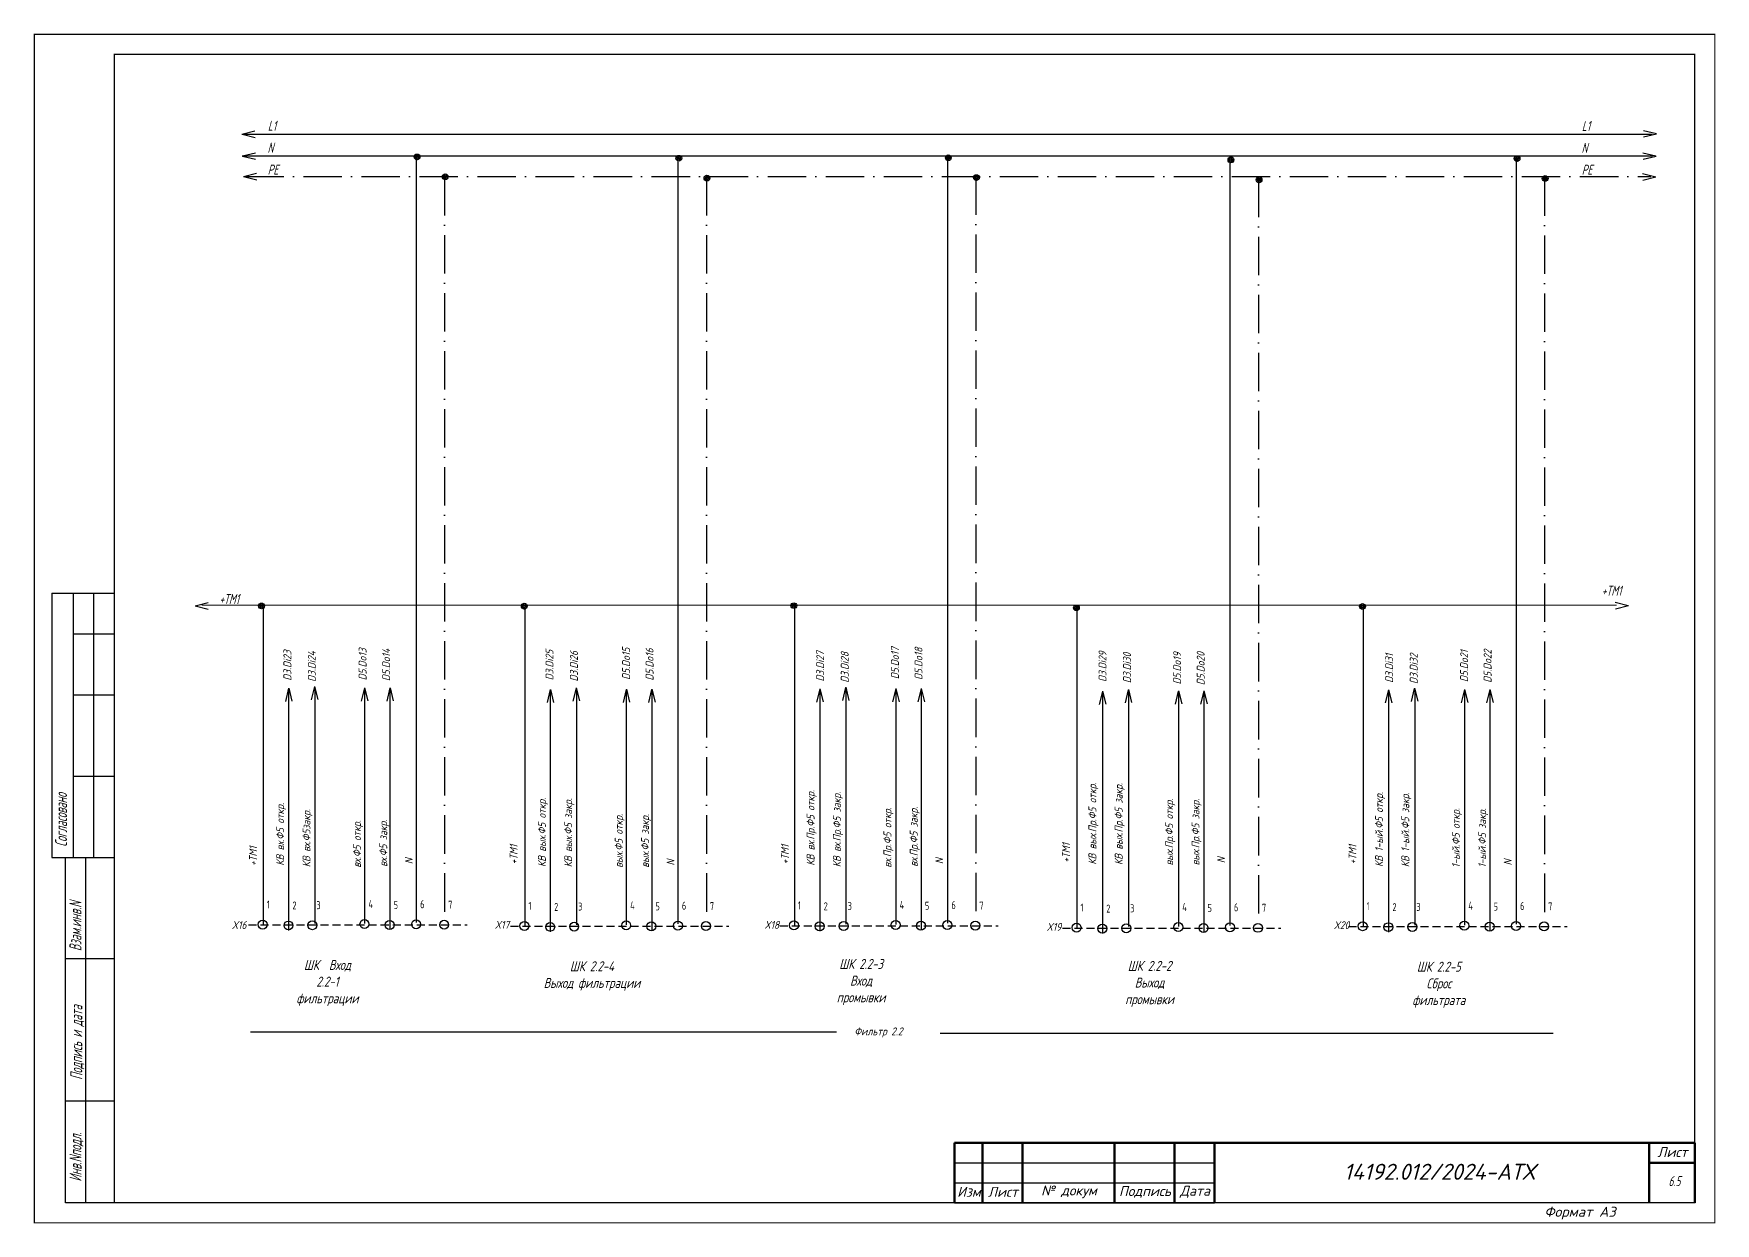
# Model space of a CAD drawing. Header units: millimetres. Extents: x 2725 to 10524, y 7125 to 11639.
# Drawn here: x 4753.6 to 5173.9, y 9092.4 to 9389.7 of the extents above; entities that cross this region are included whole.
import ezdxf
from ezdxf.enums import TextEntityAlignment as Align

# ---------------------------------------------------------------- set-up
doc = ezdxf.new("R2010")
doc.units = ezdxf.units.MM
doc.header["$LTSCALE"] = 4
for name, pattern in [('ACAD_ISO10W100', [18, 12, -3, 0, -3]), ('DASHED', [0.75, 0.5, -0.25]), ('SolidLine', [0])]:
    doc.linetypes.add(name, pattern=pattern)
for name, color, linetype in [('LOC', 8, 'Continuous'), ('RED_2.5mm^2', 1, 'Continuous'), ('SYMS', 7, 'Continuous'), ('Вспомогательная', 1, 'Continuous'), ('Текст', 2, 'Continuous')]:
    doc.layers.add(name, color=color, linetype=linetype)
for name, color, linetype, lineweight in [('RAMKA', 7, 'Continuous', 25), ('SHTAMP', 7, 'SolidLine', 25), ('Основеая', 5, 'Continuous', 60), ('СХЕМА', 7, 'Continuous', 25)]:
    doc.layers.add(name, color=color, linetype=linetype, lineweight=lineweight)
doc.styles.add('COTES', font='cs_gost2304.shx', dxfattribs={"width": 0.75, "oblique": 15})
doc.styles.add('ISOCPEUR', font='isocpeui.ttf')
doc.styles.add('Simplex00.10.00', font='simplex.shx')
doc.styles.add('Simplex25.085.15', font='', dxfattribs={"width": 0.85, "oblique": 15, "height": 2.5})
doc.styles.add('WD', font='romans.shx')
doc.styles.add('ГОСТ', font='isocpeur.ttf', dxfattribs={"oblique": 15})
doc.styles.add('Стиль мой-1', font='', dxfattribs={"width": 0.85, "oblique": 15, "height": 2.5})
doc.styles.get('Simplex25.085.15').set_extended_font_data('GOST type A')
doc.styles.get('Стиль мой-1').set_extended_font_data('GOST type A')

# ---------------------------------------------------------------- blocks, each defined once
blk = doc.blocks.new('Формат А3')
at = {"color": 0, "linetype": 'Continuous', "const_width": 0.3}
for points in [[(-420, 297), (0, 297), (0, 0), (-420, 0)], [(-400, 5), (-400, 292), (-5, 292), (-5, 5)]]:
    blk.add_lwpolyline(points, close=True, dxfattribs=at)
at = {"color": 0, "linetype": 'Continuous', "style": 'Simplex00.10.00', "oblique": 15}
blk.add_text('Формат А3', height=2.5, dxfattribs=at).set_placement((-33.67, 2.75), align=Align.MIDDLE_CENTER)
blk = doc.blocks.new('A$C73A268AF')
at = {"lineweight": 30}
for p, q in [((4.57, 157.46), (20.05, 157.46)), ((4.57, 157.46), (4.57, 91.46)), ((9.89, 157.46), (9.89, 91.46)), ((14.97, 157.46), (14.97, 91.46)), ((9.89, 147.31), (20.05, 147.31)), ((9.89, 132.08), (20.05, 132.08)), ((9.89, 111.77), (20.05, 111.77)), ((4.57, 91.46), (20.05, 91.46)), ((7.96, 5.15), (7.96, 91.46)), ((13.04, 5.15), (13.04, 91.46)), ((20.15, 66.08), (7.96, 66.08)), ((20.15, 30.54), (7.96, 30.54))]:
    blk.add_line(p, q, dxfattribs=at)
blk.add_lwpolyline([(20.15, 5.15), (7.96, 5.15)], dxfattribs=at)
at = {"layer": 'Вспомогательная', "color": 7}
for p, q in [((230.15, 15.15), (295.15, 15.15)), ((230.15, 10.15), (295.15, 10.15)), ((230.15, 5.15), (295.15, 5.15))]:
    blk.add_line(p, q, dxfattribs=at)
at = {"layer": 'Основеая', "color": 7}
for p, q in [((230.15, 20.15), (230.15, 5.15)), ((415.15, 20.15), (230.15, 20.15)), ((237.15, 20.15), (237.15, 5.15)), ((247.15, 20.15), (247.15, 5.15)), ((270.15, 20.15), (270.15, 5.15)), ((285.15, 20.15), (285.15, 5.15)), ((295.15, 20.15), (295.15, 5.15)), ((403.72, 20.15), (403.72, 5.15)), ((415.15, 20.15), (415.15, 5.15)), ((403.72, 15.15), (415.15, 15.15))]:
    blk.add_line(p, q, dxfattribs=at)
blk.add_blockref('Формат А3', (420.15, 0.15))
at = {"layer": 'RAMKA', "style": 'COTES', "oblique": 15, "width": 0.75}
for s, p in [('Согласовано', (8.35, 94.1)), ('Взам.инв.N', (11.94, 68.02)), ('Подпись и дата', (12.17, 35.86)), ('Инв.Nподл.', (11.97, 10.43))]:
    blk.add_text(s, height=3, rotation=90, dxfattribs=at).set_placement(p)
at = {"layer": 'Текст', "color": 7, "char_height": 2.5, "style": 'ГОСТ'}
for s, insert, width, attachment_point in [('{\\fISOCPEUR|b0|i0|c204|p34;Лист}', (413.32, 17.81), 11.4585, 6), ('{\\fISOCPEUR|b0|i0|c204|p34;Изм}', (233.75, 7.88), 7, 5), ('{\\fISOCPEUR|b0|i0|c204|p34;Лист}', (242.25, 7.88), 10, 5), ('{\\fISOCPEUR|b0|i0|c204|p34;№ докум}', (258.75, 7.88), 23, 5), ('{\\fISOCPEUR|b0|i0|c204|p34;Подпись}', (277.75, 7.88), 15, 5), ('{\\fISOCPEUR|b0|i0|c204|p34;Дата}', (290.25, 7.88), 10, 5)]:
    blk.add_mtext(s, dxfattribs=dict(at, insert=insert, width=width, attachment_point=attachment_point))
blk = doc.blocks.new('WDDOT')
for radius in [0.72, 0.449, 0.223]:
    blk.add_circle((0, 0), radius)
blk = doc.blocks.new('VT0W02')
blk.add_circle((0, 0), 0.0699)
at = {"style": 'WD'}
for tag, p, width in [('INST', (0.062, 0.42), 0.7), ('LOC', (0.062, 0.25), 0.7), ('DESC1', (0.053, -0.385), 0.8)]:
    blk.add_attdef(tag, p, '', height=0.125, dxfattribs=dict(at, width=width))
at = {"style": 'WD', "flags": 1}
for tag, p, height in [('X4TERM01', (-0.07, 0), 0.0125), ('X4TERMDESC01', (-0.055, -0.023), 0.025), ('X2TERMDESC01', (-0.006, 0.029), 0.025), ('STRIPSEQ', (0, 0), 0.00125), ('X2TERM01', (0, 0.07), 0.0125), ('X1TERMDESC01', (0.039, -0.003), 0.025), ('X1TERM01', (0.07, 0), 0.0125), ('LINKTERM', (0, -0.002), 0.00125), ('X8TERM01', (0, -0.07), 0.0125), ('X8TERMDESC01', (0, -0.054), 0.025)]:
    blk.add_attdef(tag, p, '', height=height, dxfattribs=at)
at = {"linetype": 'Continuous', "style": 'WD'}
for tag, p, height, width, flags in [('WIRENO', (0.062, 0.094), 0.125, 0.8, 8), ('TAGSTRIP', (0.053, -0.229), 0.125, 0.9, 8), ('DESC2', (0.053, -0.541), 0.125, 0.8, 8), ('CAT', (0.213, -0.406), 0.109, 0.8, 1), ('DESC3', (0.053, -0.698), 0.125, 0.8, 8)]:
    blk.add_attdef(tag, p, '', height=height, dxfattribs=dict(at, width=width, flags=flags))
at = {"linetype": 'Continuous', "style": 'WD', "width": 0.8, "flags": 1}
blk.add_attdef('MFG', text='', height=0.109, dxfattribs=at).set_placement((0.088, -0.406), align=Align.RIGHT)
at = {"style": 'WD', "width": 0.7, "flags": 1}
blk.add_attdef('ASSYCODE', (0.062, -0.281), '', height=0.01, dxfattribs=at)

msp = doc.modelspace()

# ---------------------------------------------------------------- linework, layer by layer
at = {"linetype": 'DASHED'}
for p, q in [((4807.33, 9167.01), (4861.93, 9167.01)), ((4940.09, 9166.81), (4994.69, 9166.81)), ((4872.74, 9166.67), (4927.34, 9166.67)), ((5010.72, 9166.24), (5065.32, 9166.24)), ((5082.22, 9166.59), (5136.83, 9166.59))]:
    msp.add_line(p, q, dxfattribs=at)
at = {"color": 7, "ltscale": 0.2}
for p, q in [((4954.24, 9140.18), (4807.84, 9140.18)), ((4980.2, 9140), (5133.38, 9140))]:
    msp.add_line(p, q, dxfattribs=at)
at = {"layer": 'RED_2.5mm^2', "linetype": 'Continuous', "ltscale": 0.2}
for p, q in [((4806.15, 9364.64), (5158.13, 9364.64)), ((4805.75, 9359.16), (5158.18, 9359.16)), ((4849.2, 9359.08), (4849.2, 9167.65)), ((4914.61, 9359.08), (4914.61, 9167.31)), ((4981.96, 9359.22), (4981.96, 9167.45)), ((5052.59, 9358.65), (5052.59, 9166.88)), ((5124.1, 9359), (5124.1, 9167.24)), ((4943.73, 9246.82), (4943.73, 9166.86)), ((5085.86, 9246.62), (5085.86, 9166.64)), ((4810.96, 9246.47), (4810.96, 9167.06)), ((4876.38, 9246.34), (4876.38, 9166.72)), ((5014.35, 9246.42), (5014.35, 9166.29)), ((4817.31, 9225.88), (4817.31, 9165.64)), ((4823.85, 9226.03), (4823.85, 9167.36)), ((4836.31, 9226.14), (4836.31, 9167.35)), ((4842.66, 9226.17), (4842.66, 9165.93)), ((4889.27, 9225.7), (4889.27, 9167.02)), ((4901.72, 9225.8), (4901.72, 9167.01)), ((4908.07, 9225.83), (4908.07, 9165.6)), ((4950.07, 9225.68), (4950.07, 9165.44)), ((4956.62, 9225.83), (4956.62, 9167.16)), ((4969.07, 9225.94), (4969.07, 9167.15)), ((4975.42, 9225.97), (4975.42, 9165.73)), ((5098.75, 9225.62), (5098.75, 9166.95)), ((5111.21, 9225.72), (5111.21, 9166.93)), ((5117.56, 9225.75), (5117.56, 9165.52)), ((4882.72, 9225.54), (4882.72, 9165.31)), ((5020.7, 9225.11), (5020.7, 9164.88)), ((5027.25, 9225.27), (5027.25, 9166.59)), ((5039.7, 9225.37), (5039.7, 9166.58)), ((5046.05, 9225.4), (5046.05, 9165.17)), ((5092.21, 9225.46), (5092.21, 9165.23))]:
    msp.add_line(p, q, dxfattribs=at)
at = {"layer": 'RED_2.5mm^2', "linetype": 'ACAD_ISO10W100', "ltscale": 0.2}
for p, q in [((4806.55, 9354.01), (5157.78, 9354.01)), ((4856.32, 9353.91), (4856.32, 9168.65)), ((4921.74, 9353.91), (4921.74, 9168.31)), ((4989.09, 9354.05), (4989.09, 9168.45)), ((5059.71, 9353.48), (5059.71, 9167.88)), ((5131.22, 9353.83), (5131.22, 9168.23))]:
    msp.add_line(p, q, dxfattribs=at)
at = {"layer": 'SYMS', "linetype": 'Continuous', "ltscale": 0.2}
for p, q in [((4805.64, 9364.62), (4808.91, 9365.43)), ((4805.68, 9364.58), (4808.95, 9363.78)), ((5159.16, 9364.67), (5155.9, 9365.47)), ((5159.2, 9364.64), (5155.93, 9363.83)), ((4805.76, 9359.16), (4809.03, 9359.98)), ((4805.79, 9359.13), (4809.06, 9358.33)), ((5159.05, 9359.1), (5155.78, 9359.9)), ((5159.09, 9359.07), (5155.82, 9358.26)), ((4806.04, 9354.06), (4809.32, 9354.87)), ((4806.08, 9354.03), (4809.35, 9353.23)), ((5159, 9353.89), (5155.73, 9354.68)), ((5159.03, 9353.85), (5155.76, 9353.04)), ((4793.95, 9246.74), (4797.22, 9247.55)), ((4793.99, 9246.71), (4797.26, 9245.91)), ((5152.13, 9246.77), (5148.86, 9247.57)), ((5152.17, 9246.74), (5148.9, 9245.93)), ((4817.31, 9226.15), (4816.51, 9222.88)), ((4817.34, 9226.19), (4818.15, 9222.92)), ((4823.77, 9226.55), (4822.97, 9223.28)), ((4823.8, 9226.59), (4824.61, 9223.31)), ((4836.29, 9226.22), (4835.49, 9222.95)), ((4836.33, 9226.26), (4837.14, 9222.99)), ((4842.64, 9226.22), (4841.84, 9222.95)), ((4842.67, 9226.26), (4843.48, 9222.99)), ((4882.72, 9225.81), (4881.92, 9222.55)), ((4882.75, 9225.85), (4883.56, 9222.58)), ((4889.18, 9226.21), (4888.38, 9222.94)), ((4889.21, 9226.25), (4890.02, 9222.98)), ((4901.7, 9225.88), (4900.91, 9222.62)), ((4901.74, 9225.92), (4902.55, 9222.65)), ((4908.05, 9225.88), (4907.25, 9222.62)), ((4908.08, 9225.92), (4908.9, 9222.65)), ((4950.07, 9225.95), (4949.27, 9222.68)), ((4950.1, 9225.99), (4950.91, 9222.72)), ((4956.53, 9226.35), (4955.73, 9223.08)), ((4956.56, 9226.39), (4957.37, 9223.11)), ((4969.05, 9226.02), (4968.26, 9222.75)), ((4969.09, 9226.06), (4969.9, 9222.79)), ((4975.4, 9226.02), (4974.6, 9222.75)), ((4975.43, 9226.06), (4976.25, 9222.79)), ((5027.16, 9225.78), (5026.36, 9222.51)), ((5027.19, 9225.82), (5028, 9222.55)), ((5092.2, 9225.73), (5091.41, 9222.47)), ((5092.24, 9225.77), (5093.05, 9222.5)), ((5098.66, 9226.13), (5097.87, 9222.86)), ((5098.7, 9226.17), (5099.51, 9222.9)), ((5111.19, 9225.8), (5110.39, 9222.54)), ((5111.22, 9225.84), (5112.04, 9222.57)), ((5117.53, 9225.8), (5116.74, 9222.54)), ((5117.57, 9225.84), (5118.38, 9222.57)), ((5020.7, 9225.38), (5019.9, 9222.12)), ((5020.73, 9225.42), (5021.54, 9222.15)), ((5039.68, 9225.45), (5038.88, 9222.19)), ((5039.72, 9225.49), (5040.53, 9222.22)), ((5046.03, 9225.45), (5045.23, 9222.19)), ((5046.06, 9225.49), (5046.87, 9222.22))]:
    msp.add_line(p, q, dxfattribs=at)
at = {"layer": 'СХЕМА', "color": 1, "linetype": 'Continuous', "lineweight": 20, "ltscale": 30}
msp.add_line((5149.23, 9246.9), (4795.6, 9246.9), dxfattribs=at)

# ---------------------------------------------------------------- block references
at = {"ltscale": 1.2}
msp.add_blockref('A$C73A268AF', (4753.6, 9092.43), dxfattribs=at)
at = {"layer": 'SYMS', "linetype": 'Continuous', "ltscale": 0.2}
for p in [(4849.43, 9358.93), (4914.85, 9358.59), (4982.2, 9358.73), (5052.82, 9358.16), (5124.33, 9358.51), (4856.47, 9353.97), (4921.88, 9353.64), (4989.23, 9353.77), (5059.86, 9353.21), (5131.37, 9353.56), (4810.55, 9246.71), (4876.23, 9246.66), (4943.58, 9246.79), (5014.21, 9246.23), (5085.72, 9246.58)]:
    msp.add_blockref('WDDOT', p, dxfattribs=at)
ref = msp.add_blockref('VT0W02', (4810.85, 9167.1), dxfattribs=dict(at, xscale=16, yscale=16, zscale=16))
ref.add_attrib('LOC', '1', (4811.85, 9171.1), dxfattribs={"layer": 'LOC', "height": 2, "style": 'WD', "width": 0.7})
ref = msp.add_blockref('VT0W02', (4817.29, 9166.87), dxfattribs=dict(at, xscale=16, yscale=16, zscale=16))
ref.add_attrib('LOC', '2', (4818.29, 9170.87), dxfattribs={"layer": 'LOC', "height": 2, "style": 'WD', "width": 0.7})
ref = msp.add_blockref('VT0W02', (4823.27, 9166.94), dxfattribs=dict(at, xscale=16, yscale=16, zscale=16))
ref.add_attrib('LOC', '3', (4824.27, 9170.94), dxfattribs={"layer": 'LOC', "height": 2, "style": 'WD', "width": 0.7})
ref = msp.add_blockref('VT0W02', (4836.28, 9167.22), dxfattribs=dict(at, xscale=16, yscale=16, zscale=16))
ref.add_attrib('LOC', '4', (4837.28, 9171.22), dxfattribs={"layer": 'LOC', "height": 2, "style": 'WD', "width": 0.7})
ref = msp.add_blockref('VT0W02', (4842.59, 9167), dxfattribs=dict(at, xscale=16, yscale=16, zscale=16))
ref.add_attrib('LOC', '5', (4843.59, 9171), dxfattribs={"layer": 'LOC', "height": 2, "style": 'WD', "width": 0.7})
ref = msp.add_blockref('VT0W02', (4849.2, 9167.17), dxfattribs=dict(at, xscale=16, yscale=16, zscale=16))
ref.add_attrib('LOC', '6', (4850.2, 9171.17), dxfattribs={"layer": 'LOC', "height": 2, "style": 'WD', "width": 0.7})
ref = msp.add_blockref('VT0W02', (4856.2, 9167.05), dxfattribs=dict(at, xscale=16, yscale=16, zscale=16))
ref.add_attrib('LOC', '7', (4857.2, 9171.05), dxfattribs={"layer": 'LOC', "height": 2, "style": 'WD', "width": 0.7})
ref = msp.add_blockref('VT0W02', (4876.26, 9166.77), dxfattribs=dict(at, xscale=16, yscale=16, zscale=16))
ref.add_attrib('LOC', '1', (4877.26, 9170.77), dxfattribs={"layer": 'LOC', "height": 2, "style": 'WD', "width": 0.7})
ref = msp.add_blockref('VT0W02', (4882.7, 9166.53), dxfattribs=dict(at, xscale=16, yscale=16, zscale=16))
ref.add_attrib('LOC', '2', (4883.7, 9170.53), dxfattribs={"layer": 'LOC', "height": 2, "style": 'WD', "width": 0.7})
ref = msp.add_blockref('VT0W02', (4888.69, 9166.6), dxfattribs=dict(at, xscale=16, yscale=16, zscale=16))
ref.add_attrib('LOC', '3', (4889.69, 9170.6), dxfattribs={"layer": 'LOC', "height": 2, "style": 'WD', "width": 0.7})
ref = msp.add_blockref('VT0W02', (4901.69, 9166.89), dxfattribs=dict(at, xscale=16, yscale=16, zscale=16))
ref.add_attrib('LOC', '4', (4902.69, 9170.89), dxfattribs={"layer": 'LOC', "height": 2, "style": 'WD', "width": 0.7})
ref = msp.add_blockref('VT0W02', (4908, 9166.66), dxfattribs=dict(at, xscale=16, yscale=16, zscale=16))
ref.add_attrib('LOC', '5', (4909, 9170.66), dxfattribs={"layer": 'LOC', "height": 2, "style": 'WD', "width": 0.7})
ref = msp.add_blockref('VT0W02', (4914.62, 9166.83), dxfattribs=dict(at, xscale=16, yscale=16, zscale=16))
ref.add_attrib('LOC', '6', (4915.62, 9170.83), dxfattribs={"layer": 'LOC', "height": 2, "style": 'WD', "width": 0.7})
ref = msp.add_blockref('VT0W02', (4921.61, 9166.71), dxfattribs=dict(at, xscale=16, yscale=16, zscale=16))
ref.add_attrib('LOC', '7', (4922.61, 9170.71), dxfattribs={"layer": 'LOC', "height": 2, "style": 'WD', "width": 0.7})
ref = msp.add_blockref('VT0W02', (4943.61, 9166.9), dxfattribs=dict(at, xscale=16, yscale=16, zscale=16))
ref.add_attrib('LOC', '1', (4944.61, 9170.9), dxfattribs={"layer": 'LOC', "height": 2, "style": 'WD', "width": 0.7})
ref = msp.add_blockref('VT0W02', (4950.05, 9166.67), dxfattribs=dict(at, xscale=16, yscale=16, zscale=16))
ref.add_attrib('LOC', '2', (4951.05, 9170.67), dxfattribs={"layer": 'LOC', "height": 2, "style": 'WD', "width": 0.7})
ref = msp.add_blockref('VT0W02', (4956.04, 9166.74), dxfattribs=dict(at, xscale=16, yscale=16, zscale=16))
ref.add_attrib('LOC', '3', (4957.04, 9170.74), dxfattribs={"layer": 'LOC', "height": 2, "style": 'WD', "width": 0.7})
ref = msp.add_blockref('VT0W02', (4969.04, 9167.02), dxfattribs=dict(at, xscale=16, yscale=16, zscale=16))
ref.add_attrib('LOC', '4', (4970.04, 9171.02), dxfattribs={"layer": 'LOC', "height": 2, "style": 'WD', "width": 0.7})
ref = msp.add_blockref('VT0W02', (4975.35, 9166.8), dxfattribs=dict(at, xscale=16, yscale=16, zscale=16))
ref.add_attrib('LOC', '5', (4976.35, 9170.8), dxfattribs={"layer": 'LOC', "height": 2, "style": 'WD', "width": 0.7})
ref = msp.add_blockref('VT0W02', (4981.97, 9166.97), dxfattribs=dict(at, xscale=16, yscale=16, zscale=16))
ref.add_attrib('LOC', '6', (4982.97, 9170.97), dxfattribs={"layer": 'LOC', "height": 2, "style": 'WD', "width": 0.7})
ref = msp.add_blockref('VT0W02', (4988.96, 9166.85), dxfattribs=dict(at, xscale=16, yscale=16, zscale=16))
ref.add_attrib('LOC', '7', (4989.96, 9170.85), dxfattribs={"layer": 'LOC', "height": 2, "style": 'WD', "width": 0.7})
ref = msp.add_blockref('VT0W02', (5014.24, 9166.34), dxfattribs=dict(at, xscale=16, yscale=16, zscale=16))
ref.add_attrib('LOC', '1', (5015.24, 9170.34), dxfattribs={"layer": 'LOC', "height": 2, "style": 'WD', "width": 0.7})
ref = msp.add_blockref('VT0W02', (5020.68, 9166.1), dxfattribs=dict(at, xscale=16, yscale=16, zscale=16))
ref.add_attrib('LOC', '2', (5021.68, 9170.1), dxfattribs={"layer": 'LOC', "height": 2, "style": 'WD', "width": 0.7})
ref = msp.add_blockref('VT0W02', (5026.66, 9166.17), dxfattribs=dict(at, xscale=16, yscale=16, zscale=16))
ref.add_attrib('LOC', '3', (5027.66, 9170.17), dxfattribs={"layer": 'LOC', "height": 2, "style": 'WD', "width": 0.7})
ref = msp.add_blockref('VT0W02', (5039.67, 9166.46), dxfattribs=dict(at, xscale=16, yscale=16, zscale=16))
ref.add_attrib('LOC', '4', (5040.67, 9170.46), dxfattribs={"layer": 'LOC', "height": 2, "style": 'WD', "width": 0.7})
ref = msp.add_blockref('VT0W02', (5045.98, 9166.23), dxfattribs=dict(at, xscale=16, yscale=16, zscale=16))
ref.add_attrib('LOC', '5', (5046.98, 9170.23), dxfattribs={"layer": 'LOC', "height": 2, "style": 'WD', "width": 0.7})
ref = msp.add_blockref('VT0W02', (5052.59, 9166.4), dxfattribs=dict(at, xscale=16, yscale=16, zscale=16))
ref.add_attrib('LOC', '6', (5053.59, 9170.4), dxfattribs={"layer": 'LOC', "height": 2, "style": 'WD', "width": 0.7})
ref = msp.add_blockref('VT0W02', (5059.59, 9166.28), dxfattribs=dict(at, xscale=16, yscale=16, zscale=16))
ref.add_attrib('LOC', '7', (5060.59, 9170.28), dxfattribs={"layer": 'LOC', "height": 2, "style": 'WD', "width": 0.7})
ref = msp.add_blockref('VT0W02', (5085.75, 9166.69), dxfattribs=dict(at, xscale=16, yscale=16, zscale=16))
ref.add_attrib('LOC', '1', (5086.75, 9170.69), dxfattribs={"layer": 'LOC', "height": 2, "style": 'WD', "width": 0.7})
ref = msp.add_blockref('VT0W02', (5092.19, 9166.45), dxfattribs=dict(at, xscale=16, yscale=16, zscale=16))
ref.add_attrib('LOC', '2', (5093.19, 9170.45), dxfattribs={"layer": 'LOC', "height": 2, "style": 'WD', "width": 0.7})
ref = msp.add_blockref('VT0W02', (5098.17, 9166.52), dxfattribs=dict(at, xscale=16, yscale=16, zscale=16))
ref.add_attrib('LOC', '3', (5099.17, 9170.52), dxfattribs={"layer": 'LOC', "height": 2, "style": 'WD', "width": 0.7})
ref = msp.add_blockref('VT0W02', (5111.17, 9166.81), dxfattribs=dict(at, xscale=16, yscale=16, zscale=16))
ref.add_attrib('LOC', '4', (5112.17, 9170.81), dxfattribs={"layer": 'LOC', "height": 2, "style": 'WD', "width": 0.7})
ref = msp.add_blockref('VT0W02', (5117.48, 9166.58), dxfattribs=dict(at, xscale=16, yscale=16, zscale=16))
ref.add_attrib('LOC', '5', (5118.48, 9170.58), dxfattribs={"layer": 'LOC', "height": 2, "style": 'WD', "width": 0.7})
ref = msp.add_blockref('VT0W02', (5124.1, 9166.75), dxfattribs=dict(at, xscale=16, yscale=16, zscale=16))
ref.add_attrib('LOC', '6', (5125.1, 9170.75), dxfattribs={"layer": 'LOC', "height": 2, "style": 'WD', "width": 0.7})
ref = msp.add_blockref('VT0W02', (5131.1, 9166.63), dxfattribs=dict(at, xscale=16, yscale=16, zscale=16))
ref.add_attrib('LOC', '7', (5132.1, 9170.63), dxfattribs={"layer": 'LOC', "height": 2, "style": 'WD', "width": 0.7})

# ---------------------------------------------------------------- texts
at = {"style": 'Simplex25.085.15', "oblique": 15}
for s, height, width, p in [('L1', 2.5, 0.85, (4812.12, 9365.46)), ('L1', 2.5, 0.85, (5140.52, 9365.42)), ('N', 2.5, 0.85, (4812.05, 9359.98)), ('N', 2.5, 0.85, (5140.45, 9359.94)), ('PE', 2.5, 0.85, (4812.1, 9354.51)), ('PE', 2.5, 0.85, (5140.5, 9354.47)), ('+ТМ1', 2.5, 0.85, (5145.51, 9249.27)), ('+ТМ1', 2.5, 0.85, (4800.01, 9247.19)), ('X16', 1.961, 1.083459, (4803.14, 9166)), ('X17', 1.961, 1.083459, (4868.86, 9166.07)), ('X18', 1.961, 1.083459, (4936.23, 9166.03)), ('X19', 1.961, 1.083459, (5006.76, 9165.53)), ('X20', 1.961, 1.083459, (5078.52, 9165.96)), ('Фильтр 2.2', 1.961, 1.083459, (4958.71, 9139.43))]:
    msp.add_text(s, height=height, dxfattribs=dict(at, width=width)).set_placement(p)
at = {"color": 3, "style": 'Simplex25.085.15', "oblique": 15, "width": 1.083459}
for s, p in [('D3.Di23', (4817.99, 9228.04)), ('D3.Di24', (4824.1, 9227.74)), ('D5.Do13', (4836.8, 9228.12)), ('D5.Do14', (4842.68, 9227.93)), ('D3.Di25', (4883.5, 9228.13)), ('D3.Di26', (4889.62, 9227.83)), ('D5.Do15', (4902.64, 9228.25)), ('D5.Do16', (4908.52, 9228.06)), ('D3.Di27', (4951.17, 9227.83)), ('D3.Di28', (4957.29, 9227.53)), ('D5.Do17', (4969.85, 9228.42)), ('D5.Do18', (4975.73, 9228.22)), ('D3.Di29', (5021.72, 9227.72)), ('D3.Di30', (5027.84, 9227.43)), ('D5.Do19', (5040.36, 9227.1)), ('D5.Do20', (5046.25, 9226.91)), ('D3.Di31', (5093.37, 9227.5)), ('D3.Di32', (5099.49, 9227.21)), ('D5.Do21', (5112.08, 9227.7)), ('D5.Do22', (5117.96, 9227.51))]:
    msp.add_text(s, height=1.961, rotation=90, dxfattribs=at).set_placement(p)
at = {"style": 'Simplex25.085.15', "oblique": 15, "width": 1.083459}
for s, height, p in [('КВ вх.Пр.Ф5 откр.', 1.9613, (4948.76, 9181.81)), ('КВ вых.Пр.Ф5 откр.', 1.9613, (5019.18, 9182.06)), ('КВ вых.Пр.Ф5 закр.', 1.9613, (5025.75, 9181.99)), ('КВ вх.Ф5 откр.', 1.9613, (4816.19, 9181.8)), ('КВ вых.Ф5 откр.', 1.9613, (4881.61, 9181.47)), ('КВ вых.Ф5 закр.', 1.9613, (4888.18, 9181.4)), ('КВ вх.Пр.Ф5 закр.', 1.9613, (4955.33, 9181.42)), ('вх.Пр.Ф5 откр.', 1.9613, (4967.96, 9181.31)), ('вх.Пр.Ф5 закр.', 1.9613, (4974.53, 9181.54)), ('вых.Пр.Ф5 откр.', 1.9613, (5038.38, 9181.86)), ('вых.Пр.Ф5 закр.', 1.9613, (5044.95, 9181.89)), ('КВ 1-ый.Ф5 откр.', 1.9613, (5090.82, 9181.49)), ('КВ 1-ый.Ф5 закр.', 1.9613, (5097.39, 9181.43)), ('КВ вх.Ф5закр.', 1.9613, (4822.76, 9181.41)), ('вх.Ф5 откр.', 1.9613, (4835.39, 9181.3)), ('вх.Ф5 закр.', 1.9613, (4841.96, 9181.52)), ('вых.Ф5 откр.', 1.9613, (4900.81, 9181.27)), ('вых.Ф5 закр.', 1.9613, (4907.38, 9181.3)), ('1-ый.Ф5 откр.', 1.9613, (5110.02, 9181.29)), ('1-ый.Ф5 закр.', 1.9613, (5116.59, 9181.32)), ('+ТМ1', 1.961, (4809.42, 9181.7)), ('N', 1.96, (4848.36, 9182.19)), ('+ТМ1', 1.961, (4874.55, 9182.12)), ('N', 1.96, (4913.77, 9181.85)), ('+ТМ1', 1.961, (4942.36, 9182.12)), ('N', 1.96, (4980.93, 9182.2)), ('+ТМ1', 1.961, (5012.59, 9182.53)), ('N', 1.96, (5051.34, 9182.44)), ('+ТМ1', 1.961, (5084.18, 9182.11)), ('N', 1.96, (5122.99, 9181.88))]:
    msp.add_text(s, height=height, rotation=90, dxfattribs=at).set_placement(p)
at = {"color": 7, "lineweight": 25, "insert": (5162.18, 9104.24), "char_height": 2.5, "attachment_point": 1, "style": 'Стиль мой-1'}
msp.add_mtext_dynamic_manual_height_columns('6.5', width=5.3031, gutter_width=12.5, heights=[0], dxfattribs=at)
at = {"layer": 'SHTAMP', "color": 0, "style": 'ISOCPEUR'}
msp.add_text('14192.012/2024-АТХ', height=4, dxfattribs=at).set_placement((5104.9, 9103.33), align=Align.CENTER)
at = {"layer": 'SYMS', "linetype": 'Continuous', "char_height": 2.5, "attachment_point": 2}
for s, insert, width in [('{\\Fsimplex|c204;\\Q15;\\W0.75;\\C0;ШК 2.2-3\\PВход промывки}', (4960.4, 9158.51), 16.2192), ('{\\Fsimplex|c204;\\Q15;\\W0.75;\\C0;ШК  Вход 2.2-1 фильтрации}', (4827.03, 9158.26), 16.2192), ('{\\Fsimplex|c204;\\Q15;\\W0.75;\\C0;ШК 2.2-4\\PВыход фильтрации}', (4893.13, 9157.94), 27.2347), ('{\\Fsimplex|c204;\\Q15;\\W0.75;\\C0;ШК 2.2-2 Выход промывки}', (5032.49, 9158.03), 16.2192), ('{\\Fsimplex|c204;\\Q15;\\W0.75;\\C0;ШК 2.2-5\\PСброс фильтрата}', (5104.78, 9157.81), 16.2192)]:
    msp.add_mtext(s, dxfattribs=dict(at, insert=insert, width=width))

doc.saveas('drawing.dxf')
